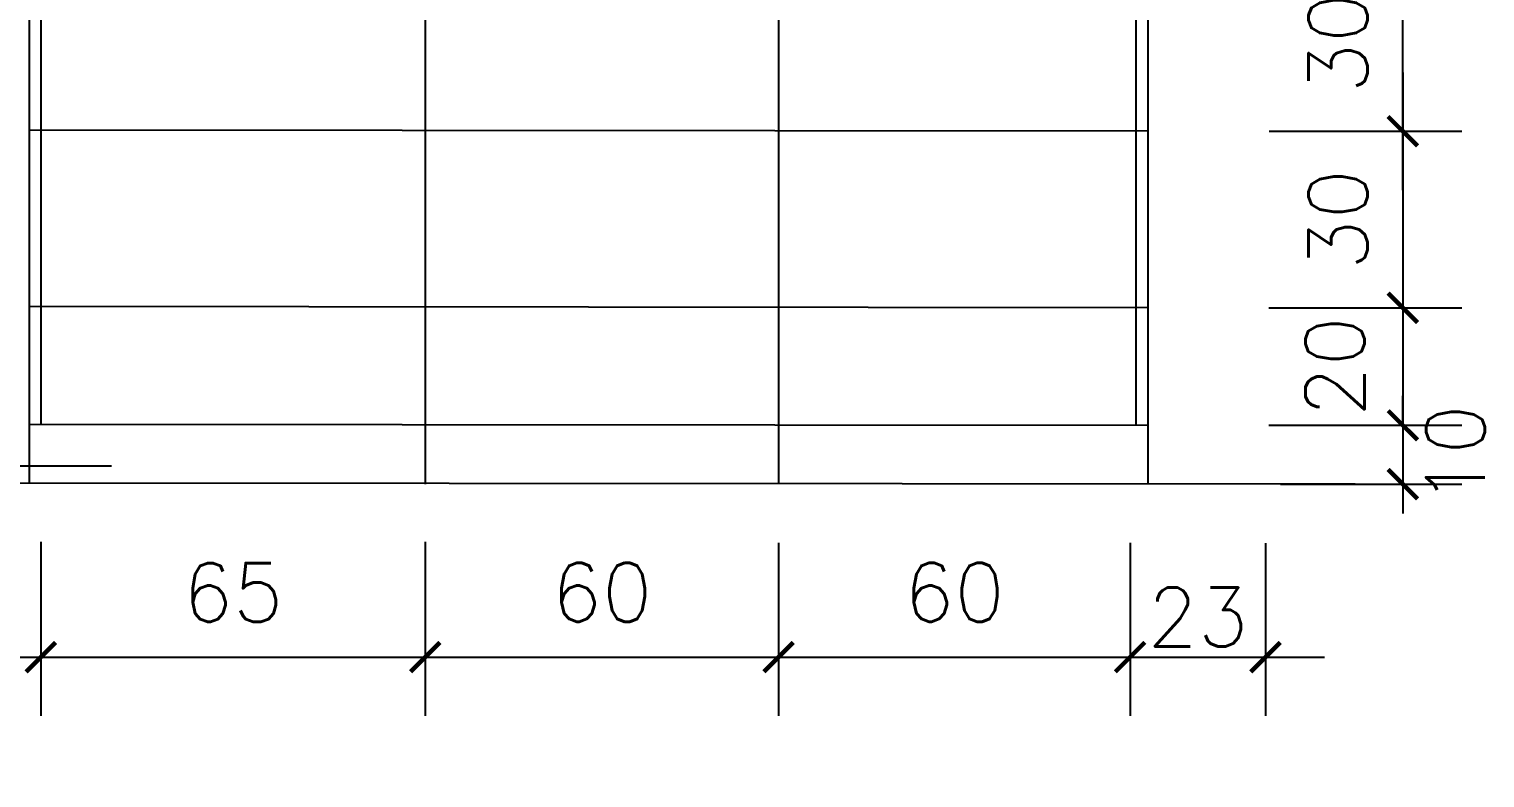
# Model space of a CAD drawing. Header units: centimetres. Extents: x -1797 to 2001, y -8788 to 1856.
# Drawn here: x -903.1 to -655.9, y -2923.1 to -2795.8 of the extents above; entities that cross this region are included whole.
import ezdxf
from ezdxf.xclip import XClip

# ---------------------------------------------------------------- set-up
doc = ezdxf.new("R2010")
doc.units = ezdxf.units.CM
doc.header["$LTSCALE"] = 100
doc.header["$MEASUREMENT"] = 0
doc.header["$XCLIPFRAME"] = 0
doc.header["$PDMODE"] = 35
doc.linetypes.add('A0-01 FLOOR PLANS$0$HIDDEN', pattern=[0.375, 0.25, -0.125])
doc.linetypes.add('HIDDEN', pattern=[0.375, 0.25, -0.125])
for name, color, linetype in [('A0-01 FLOOR PLANS$0$HIDDEN -03', 8, 'A0-01 FLOOR PLANS$0$HIDDEN'), ('DIM', 1, 'Continuous'), ('HIDDEN -03', 8, 'HIDDEN'), ('ID_Flooring_02', 127, 'Continuous'), ('WALL-01', 7, 'Continuous'), ('WALL-03', 2, 'Continuous'), ('WALL-04', 1, 'Continuous')]:
    doc.layers.add(name, color=color, linetype=linetype)
doc.styles.add('ISO', font='isocp2.shx', dxfattribs={"width": 0.8})
doc.styles.add('ROMANS', font='romans')
doc.dimstyles.new('AS-17-100', dxfattribs={"dimtxt": 10, "dimasz": 5, "dimexe": 10, "dimexo": 10, "dimgap": 6, "dimtad": 1, "dimtoh": 1, "dimdec": 0, "dimdsep": 46, "dimtxsty": 'ROMANS', "dimblk1": 'ARCHTICK', "dimblk2": 'ARCHTICK', "dimsah": 1, "dimcen": 25, "dimdle": 10, "dimclrd": 1, "dimclre": 1, "dimclrt": 2, "dimadec": 0, "dimazin": 0, "dimtfac": 1, "dimtdec": 0, "dimtofl": 0, "dimtmove": 2, "dimatfit": 3, "dimldrblk": 'ARCHTICK', "dimfxl": 1, "dimtolj": 1, "dimtzin": 0, "dimarcsym": 0})
doc.dimstyles.new('DIM DET', dxfattribs={"dimtxt": 0.05, "dimasz": 0.025, "dimexe": 0.025, "dimexo": 0.025, "dimgap": 0.025, "dimtad": 1, "dimzin": 0, "dimdsep": 46, "dimtxsty": 'ISO', "dimblk": 'ARCHTICK', "dimcen": 0.1, "dimdle": 0.025, "dimclrd": 15, "dimclre": 15, "dimclrt": 2, "dimadec": 0, "dimazin": 0, "dimtfac": 1, "dimtmove": 2, "dimatfit": 0, "dimldrblk": 'ARCHTICK', "dimfxl": 0.17, "dimtzin": 1, "dimarcsym": 0})

# ---------------------------------------------------------------- blocks, each defined once
blk = doc.blocks.new('A0-01 FLOOR PLANS')
at = {"layer": 'A0-01 FLOOR PLANS$0$HIDDEN -03'}
blk.add_line((-400, 753), (-400, 2648), dxfattribs=at)
blk = doc.blocks.new('_ARCHTICK')
at = {"color": 0, "linetype": 'ByBlock', "const_width": 0.15}
blk.add_lwpolyline([(-0.5, -0.5), (0.5, 0.5)], dxfattribs=at)
blk = doc.blocks.new('*D346')
at = {"layer": 'Defpoints', "color": 0, "transparency": 16777216}
for p in [(19.39, 823.53), (-13.32, 793.53), (19.46, 793.53)]:
    blk.add_point(p, dxfattribs=at)
at = {"layer": 'DIM', "color": 1, "lineweight": -2, "transparency": 16777216}
for p, q in [((-13.32, 833.53), (-13.32, 783.53)), ((9.39, 823.53), (-23.32, 823.53)), ((9.46, 793.53), (-23.32, 793.53))]:
    blk.add_line(p, q, dxfattribs=at)
at = {"layer": 'DIM', "color": 1, "lineweight": -2, "transparency": 16777216, "xscale": 5, "yscale": 5, "zscale": 5}
for p, rotation in [((-13.32, 823.53), 90), ((-13.32, 793.53), 270)]:
    blk.add_blockref('_ARCHTICK', p, dxfattribs=dict(at, rotation=rotation))
at = {"layer": 'DIM', "color": 2, "transparency": 16777216, "insert": (-2.32, 808.53), "char_height": 10, "attachment_point": 5, "rotation": 270, "style": 'ROMANS'}
blk.add_mtext('\\A1;30', dxfattribs=at)
blk = doc.blocks.new('*D357')
at = {"layer": 'Defpoints', "color": 0, "transparency": 16777216}
for p in [(152.71, 912.91), (152.71, 883.33, 0), (218, 883.33, 0)]:
    blk.add_point(p, dxfattribs=at)
at = {"layer": 'DIM', "color": 1, "lineweight": -2, "transparency": 16777216}
for p, q in [((152.71, 893.33), (152.71, 922.91)), ((218, 893.33), (218, 922.91)), ((228, 912.91), (142.71, 912.91))]:
    blk.add_line(p, q, dxfattribs=at)
at = {"layer": 'DIM', "color": 1, "lineweight": -2, "transparency": 16777216, "xscale": 5, "yscale": 5, "zscale": 5, "rotation": 180}
blk.add_blockref('_ARCHTICK', (152.71, 912.91), dxfattribs=at)
at = {"layer": 'DIM', "color": 1, "lineweight": -2, "transparency": 16777216, "xscale": 5, "yscale": 5, "zscale": 5}
blk.add_blockref('_ARCHTICK', (218, 912.91), dxfattribs=at)
at = {"layer": 'DIM', "color": 2, "transparency": 16777216, "insert": (185.36, 901.91), "char_height": 10, "attachment_point": 5, "rotation": 180, "style": 'ROMANS'}
blk.add_mtext('\\A1;65', dxfattribs=at)
blk = doc.blocks.new('*D358')
at = {"layer": 'Defpoints', "color": 0, "transparency": 16777216}
for p in [(92.71, 912.9), (92.71, 883.46, 0), (152.71, 883.33, 0)]:
    blk.add_point(p, dxfattribs=at)
at = {"layer": 'DIM', "color": 1, "lineweight": -2, "transparency": 16777216}
for p, q in [((92.71, 893.46), (92.71, 922.9)), ((152.71, 893.33), (152.71, 922.9)), ((162.71, 912.9), (82.71, 912.9))]:
    blk.add_line(p, q, dxfattribs=at)
at = {"layer": 'DIM', "color": 1, "lineweight": -2, "transparency": 16777216, "xscale": 5, "yscale": 5, "zscale": 5, "rotation": 180}
blk.add_blockref('_ARCHTICK', (92.71, 912.9), dxfattribs=at)
at = {"layer": 'DIM', "color": 1, "lineweight": -2, "transparency": 16777216, "xscale": 5, "yscale": 5, "zscale": 5}
blk.add_blockref('_ARCHTICK', (152.71, 912.9), dxfattribs=at)
at = {"layer": 'DIM', "color": 2, "transparency": 16777216, "insert": (122.71, 901.9), "char_height": 10, "attachment_point": 5, "rotation": 180, "style": 'ROMANS'}
blk.add_mtext('\\A1;60', dxfattribs=at)
blk = doc.blocks.new('*D359')
at = {"layer": 'Defpoints', "color": 0, "transparency": 16777216}
for p in [(33, 912.9), (33, 883.5), (92.71, 883.46, 0)]:
    blk.add_point(p, dxfattribs=at)
at = {"layer": 'DIM', "color": 1, "lineweight": -2, "transparency": 16777216}
for p, q in [((33, 893.5), (33, 922.9)), ((92.71, 893.46), (92.71, 922.9)), ((102.71, 912.9), (23, 912.9))]:
    blk.add_line(p, q, dxfattribs=at)
at = {"layer": 'DIM', "color": 1, "lineweight": -2, "transparency": 16777216, "xscale": 5, "yscale": 5, "zscale": 5, "rotation": 180}
blk.add_blockref('_ARCHTICK', (33, 912.9), dxfattribs=at)
at = {"layer": 'DIM', "color": 1, "lineweight": -2, "transparency": 16777216, "xscale": 5, "yscale": 5, "zscale": 5}
blk.add_blockref('_ARCHTICK', (92.71, 912.9), dxfattribs=at)
at = {"layer": 'DIM', "color": 2, "transparency": 16777216, "insert": (62.86, 901.9), "char_height": 10, "attachment_point": 5, "rotation": 180, "style": 'ROMANS'}
blk.add_mtext('\\A1;60', dxfattribs=at)
blk = doc.blocks.new('*D360')
at = {"layer": 'Defpoints', "color": 0, "transparency": 16777216}
for p in [(-13.32, 853.53), (19.46, 853.53), (19.39, 823.53)]:
    blk.add_point(p, dxfattribs=at)
at = {"layer": 'DIM', "color": 1, "lineweight": -2, "transparency": 16777216}
for p, q in [((-13.32, 813.53), (-13.32, 863.53)), ((9.46, 853.53), (-23.32, 853.53)), ((9.39, 823.53), (-23.32, 823.53))]:
    blk.add_line(p, q, dxfattribs=at)
at = {"layer": 'DIM', "color": 1, "lineweight": -2, "transparency": 16777216, "xscale": 5, "yscale": 5, "zscale": 5}
for p, rotation in [((-13.32, 853.53), 90), ((-13.32, 823.53), 270)]:
    blk.add_blockref('_ARCHTICK', p, dxfattribs=dict(at, rotation=rotation))
at = {"layer": 'DIM', "color": 2, "transparency": 16777216, "insert": (-2.32, 838.53), "char_height": 10, "attachment_point": 5, "rotation": 270, "style": 'ROMANS'}
blk.add_mtext('\\A1;30', dxfattribs=at)
blk = doc.blocks.new('*D361')
at = {"layer": 'Defpoints', "color": 0, "transparency": 16777216}
for p in [(-13.32, 873.5), (19.46, 873.5), (19.46, 853.53)]:
    blk.add_point(p, dxfattribs=at)
at = {"layer": 'DIM', "color": 1, "lineweight": -2, "transparency": 16777216}
for p, q in [((-13.32, 843.53), (-13.32, 883.5)), ((9.46, 873.5), (-23.32, 873.5)), ((9.46, 853.53), (-23.32, 853.53))]:
    blk.add_line(p, q, dxfattribs=at)
at = {"layer": 'DIM', "color": 1, "lineweight": -2, "transparency": 16777216, "xscale": 5, "yscale": 5, "zscale": 5}
for p, rotation in [((-13.32, 873.5), 90), ((-13.32, 853.53), 270)]:
    blk.add_blockref('_ARCHTICK', p, dxfattribs=dict(at, rotation=rotation))
at = {"layer": 'DIM', "color": 2, "transparency": 16777216, "insert": (-1.79, 863.52), "char_height": 10, "attachment_point": 5, "rotation": 270, "style": 'ROMANS'}
blk.add_mtext('\\A1;20', dxfattribs=at)
blk = doc.blocks.new('*D362')
at = {"layer": 'Defpoints', "color": 0, "transparency": 16777216}
for p in [(-13.32, 883.5), (17.46, 883.5), (19.46, 873.5)]:
    blk.add_point(p, dxfattribs=at)
at = {"layer": 'DIM', "color": 1, "lineweight": -2, "transparency": 16777216}
for p, q in [((-13.32, 883.5), (-13.32, 888.5)), ((7.46, 883.5), (-23.32, 883.5)), ((9.46, 873.5), (-23.32, 873.5)), ((-13.32, 873.5), (-13.32, 868.5))]:
    blk.add_line(p, q, dxfattribs=at)
at = {"layer": 'DIM', "color": 1, "lineweight": -2, "transparency": 16777216, "xscale": 5, "yscale": 5, "zscale": 5}
for p, rotation in [((-13.32, 883.5), 270), ((-13.32, 873.5), 90)]:
    blk.add_blockref('_ARCHTICK', p, dxfattribs=dict(at, rotation=rotation))
at = {"layer": 'DIM', "color": 2, "transparency": 16777216, "insert": (-22.26, 878.5), "char_height": 10, "attachment_point": 5, "rotation": 270, "style": 'ROMANS'}
blk.add_mtext('\\A1;10', dxfattribs=at)
blk = doc.blocks.new('*D342')
at = {"layer": 'Defpoints', "color": 0, "transparency": 16777216}
for p in [(220, 873.36, 0), (237.11, 873.36), (218, 793.33, 0)]:
    blk.add_point(p, dxfattribs=at)
at = {"layer": 'DIM', "color": 1, "lineweight": -2, "transparency": 16777216}
for p, q in [((237.11, 783.33), (237.11, 883.36)), ((230, 873.36), (247.11, 873.36)), ((228, 793.33), (247.11, 793.33))]:
    blk.add_line(p, q, dxfattribs=at)
at = {"layer": 'DIM', "color": 1, "lineweight": -2, "transparency": 16777216, "xscale": 5, "yscale": 5, "zscale": 5}
for p, rotation in [((237.11, 873.36), 90), ((237.11, 793.33), 270)]:
    blk.add_blockref('_ARCHTICK', p, dxfattribs=dict(at, rotation=rotation))
at = {"layer": 'DIM', "color": 2, "transparency": 16777216, "insert": (248.11, 833.35), "char_height": 10, "attachment_point": 5, "rotation": 270, "style": 'ROMANS'}
blk.add_mtext('\\A1;80', dxfattribs=at)
blk = doc.blocks.new('*D363')
at = {"layer": 'Defpoints', "color": 0, "transparency": 16777216}
for p in [(10, 912.9), (10, 883.53), (33, 883.5, 0)]:
    blk.add_point(p, dxfattribs=at)
at = {"layer": 'DIM', "color": 1, "lineweight": -2, "transparency": 16777216}
for p, q in [((10, 893.53), (10, 922.9)), ((33, 893.5), (33, 922.9)), ((43, 912.9), (0, 912.9))]:
    blk.add_line(p, q, dxfattribs=at)
at = {"layer": 'DIM', "color": 1, "lineweight": -2, "transparency": 16777216, "xscale": 5, "yscale": 5, "zscale": 5, "rotation": 180}
blk.add_blockref('_ARCHTICK', (10, 912.9), dxfattribs=at)
at = {"layer": 'DIM', "color": 1, "lineweight": -2, "transparency": 16777216, "xscale": 5, "yscale": 5, "zscale": 5}
blk.add_blockref('_ARCHTICK', (33, 912.9), dxfattribs=at)
at = {"layer": 'DIM', "color": 2, "transparency": 16777216, "insert": (21.5, 906.08), "char_height": 10, "attachment_point": 5, "rotation": 180, "style": 'ROMANS'}
blk.add_mtext('\\A1;23', dxfattribs=at)
blk = doc.blocks.new('D')
at = {"layer": 'DIM'}
for base, p1, p2, angle, picture, middle in [((10, 912.9, 0), (33, 883.5), (10, 883.53, 0), 180, '*D363', (21.5, 906.08, 0)), ((-13.32, 883.5), (19.46, 873.5), (17.46, 883.5), 270, '*D362', (-22.26, 878.5)), ((-13.32, 873.5), (19.46, 853.53), (19.46, 873.5), 270, '*D361', (-1.79, 863.52))]:
    dim = blk.add_linear_dim(base=base, p1=p1, p2=p2, angle=angle, dimstyle='AS-17-100', dxfattribs=at)
    dim.commit()
    dim.dimension.update_dxf_attribs({"geometry": picture, "text_midpoint": middle, "dimtype": 128})
for base, p1, p2, angle, picture, middle in [((33, 912.9), (92.71, 883.46, 0), (33, 883.5), 180, '*D359', (62.86, 901.9)), ((92.71, 912.9), (152.71, 883.33, 0), (92.71, 883.46, 0), 180, '*D358', (122.71, 901.9)), ((152.71, 912.91), (218, 883.33, 0), (152.71, 883.33, 0), 180, '*D357', (185.36, 901.91)), ((237.11, 873.36), (218, 793.33, 0), (220, 873.36, 0), 270, '*D342', (248.11, 833.35)), ((-13.32, 853.53), (19.39, 823.53), (19.46, 853.53), 270, '*D360', (-2.32, 838.53)), ((-13.32, 793.53), (19.39, 823.53), (19.46, 793.53), 270, '*D346', (-2.32, 808.53))]:
    dim = blk.add_linear_dim(base=base, p1=p1, p2=p2, angle=angle, dimstyle='AS-17-100', dxfattribs=at)
    dim.commit()
    dim.dimension.update_dxf_attribs({"geometry": picture, "text_midpoint": middle})

msp = doc.modelspace()

# ---------------------------------------------------------------- linework, layer by layer
at = {"layer": 'ID_Flooring_02'}
for p, q in [((-835.86, -2563.21, 0), (-835.86, -2873.09, 0)), ((-775.86, -2563.21, 0), (-775.86, -2873.14, 0)), ((-713.15, -2813.21), (-903.15, -2813.01)), ((-713.15, -2843.21), (-903.15, -2843.01)), ((-835.86, -2873.09, 0), (-835.86, -2873.21, 0)), ((-775.86, -2873.14, 0), (-775.86, -2873.21, 0))]:
    msp.add_line(p, q, dxfattribs=at)
at = {"layer": 'WALL-01'}
for p, q in [((-903.15, -2513.21, 0), (-903.15, -2873.01, 0)), ((-713.15, -2513.21), (-713.15, -2873.21)), ((-677.92, -2873.21), (-944.44, -2873.01, 0))]:
    msp.add_line(p, q, dxfattribs=at)
at = {"layer": 'WALL-03'}
msp.add_line((-713.15, -2863.19, 0), (-903.15, -2863.04, 0), dxfattribs=at)
at = {"layer": 'WALL-04'}
for p, q in [((-901.15, -2563.21, 0), (-901.15, -2863.05, 0)), ((-715.15, -2563.21), (-715.15, -2863.18)), ((-715.15, -2873.18), (-715.15, -2873.21))]:
    msp.add_line(p, q, dxfattribs=at)

# ---------------------------------------------------------------- block references
at = {"layer": 'DIM', "rotation": 180}
msp.add_blockref('D', (-683.15, -1989.68), dxfattribs=at)
at = {"layer": 'ID_Flooring_02'}
ref = msp.add_blockref('A0-01 FLOOR PLANS', (-283.15, -4187.68), dxfattribs=at)
XClip(ref).set_block_clipping_path([(-640, 1948), (-400, 2198)])

# ---------------------------------------------------------------- leaders
at = {"layer": 'HIDDEN -03'}
msp.add_leader([(-889.15, -2870.14), (-1041.73, -2870.14)], dimstyle='DIM DET', override={"dimasz": 0.04, "dimtad": 0, "dimclrd": 251, "dimldrblk": 'Dot', "dimfxl": 0.1}, dxfattribs=at)

doc.saveas('drawing.dxf')
